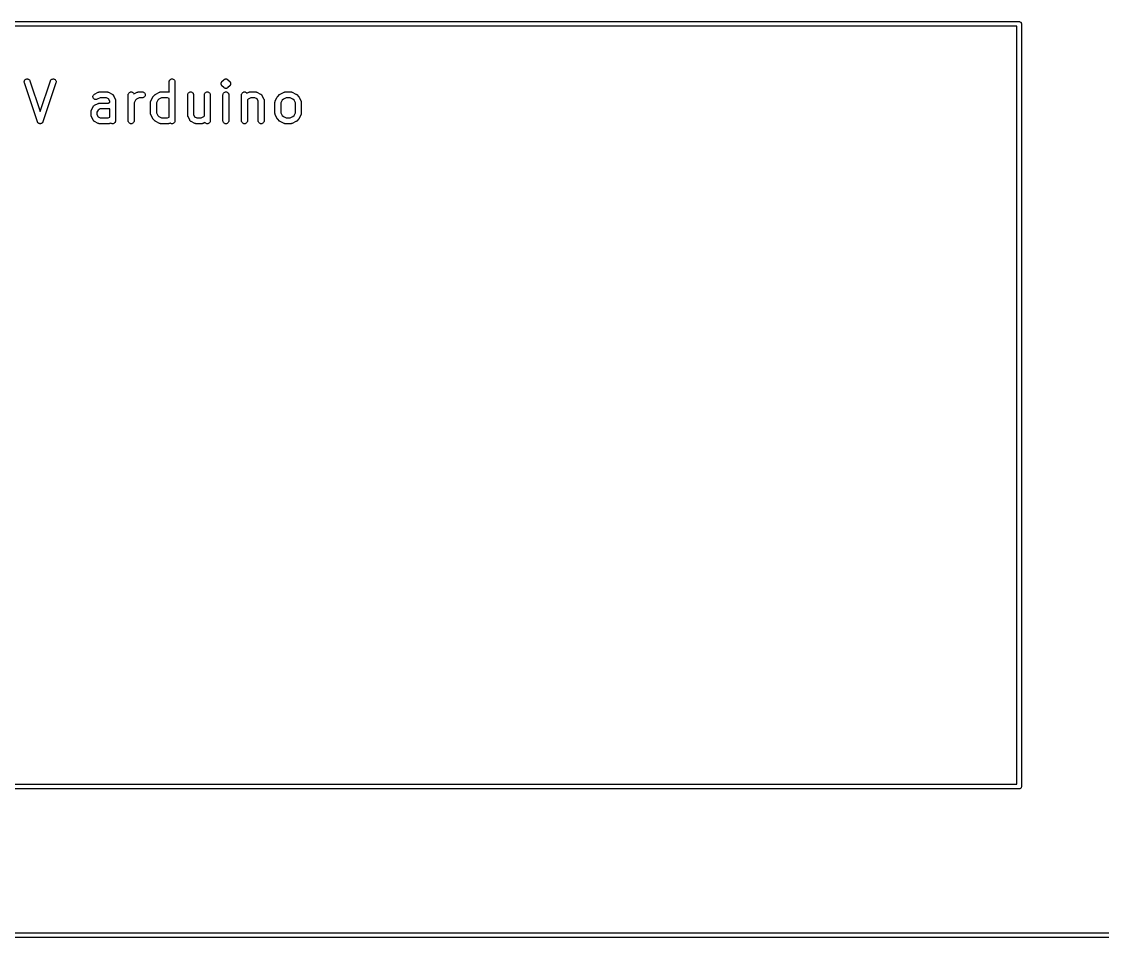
# Model space of a CAD drawing. Extents: x 42 to 158, y -102 to -39.
# Drawn here: x 69.17 to 96.88, y -101.66 to -78.17 of the extents above; entities that cross this region are included whole.
import ezdxf

# ---------------------------------------------------------------- set-up
doc = ezdxf.new("R2010")
doc.units = 0
doc.header["$MEASUREMENT"] = 0
doc.layers.add('BLACK', color=7, linetype='CONTINUOUS')

msp = doc.modelspace()

# ---------------------------------------------------------------- linework, layer by layer
at = {"layer": 'BLACK', "linetype": 'CONTINUOUS'}
for p, q in [((52.3269, -78.172), (94.7391, -78.172)), ((94.682, -78.292), (52.384, -78.292)), ((94.682, -97.73), (94.682, -78.292)), ((94.7391, -78.172), (94.742, -78.1717)), ((94.742, -78.1717), (94.7449, -78.172)), ((94.7449, -78.172), (94.7538, -78.1729)), ((94.7538, -78.1729), (94.7651, -78.1763)), ((94.7651, -78.1763), (94.7755, -78.1819)), ((94.7755, -78.1819), (94.7846, -78.1894)), ((94.7846, -78.1894), (94.7921, -78.1985)), ((94.7921, -78.1985), (94.7977, -78.2089)), ((94.7977, -78.2089), (94.8011, -78.2202)), ((94.8011, -78.2202), (94.8023, -78.232)), ((94.8023, -78.232), (94.802, -78.2349)), ((94.802, -78.2349), (94.802, -97.7871)), ((69.2358, -79.7101), (69.2385, -79.6958)), ((69.236, -79.7248), (69.2358, -79.7101)), ((69.2391, -79.7391), (69.236, -79.7248)), ((69.2385, -79.6958), (69.2438, -79.6821)), ((69.2394, -79.7401), (69.2391, -79.7391)), ((69.5728, -80.7401), (69.2394, -79.7401)), ((69.2438, -79.6821), (69.2518, -79.6698)), ((69.2518, -79.6698), (69.2619, -79.6593)), ((69.2619, -79.6593), (69.2739, -79.6509)), ((69.2739, -79.6509), (69.2874, -79.6451)), ((69.2874, -79.6451), (69.3016, -79.6419)), ((69.3016, -79.6419), (69.3163, -79.6416)), ((69.3163, -79.6416), (69.3307, -79.6441)), ((69.3307, -79.6441), (69.3443, -79.6494)), ((69.3443, -79.6494), (69.3567, -79.6573)), ((69.3567, -79.6573), (69.3673, -79.6673)), ((69.3673, -79.6673), (69.3758, -79.6793)), ((69.3758, -79.6793), (69.3817, -79.6927)), ((69.3817, -79.6927), (69.6439, -80.4792)), ((69.6439, -80.4792), (69.9061, -79.6927)), ((70.0484, -79.7401), (69.7151, -80.7401)), ((69.9061, -79.6927), (69.9064, -79.6917)), ((69.9064, -79.6917), (69.9126, -79.6784)), ((69.9126, -79.6784), (69.9212, -79.6666)), ((69.9212, -79.6666), (69.9319, -79.6566)), ((69.9319, -79.6566), (69.9444, -79.649)), ((69.9444, -79.649), (69.9581, -79.6439)), ((69.9581, -79.6439), (69.9726, -79.6415)), ((69.9726, -79.6415), (69.9872, -79.642)), ((69.9872, -79.642), (70.0015, -79.6454)), ((70.0015, -79.6454), (70.0148, -79.6515)), ((70.0148, -79.6515), (70.0267, -79.66)), ((70.0267, -79.66), (70.0367, -79.6707)), ((70.0367, -79.6707), (70.0444, -79.6831)), ((70.0444, -79.6831), (70.0496, -79.6968)), ((70.0516, -79.7258), (70.0484, -79.7401)), ((70.0496, -79.6968), (70.0521, -79.7112)), ((70.0521, -79.7112), (70.0516, -79.7258)), ((72.9499, -79.7153), (72.9515, -79.7008)), ((72.9499, -79.7164), (72.9499, -79.7153)), ((72.9499, -79.9775), (72.9499, -79.7164)), ((72.9515, -79.7008), (72.9559, -79.6868)), ((72.9559, -79.6868), (72.963, -79.674)), ((72.963, -79.674), (72.9724, -79.6628)), ((72.9724, -79.6628), (72.9838, -79.6536)), ((72.9838, -79.6536), (72.9968, -79.6468)), ((72.9968, -79.6468), (73.0108, -79.6427)), ((73.0108, -79.6427), (73.0254, -79.6414)), ((73.0254, -79.6414), (73.0399, -79.6429)), ((73.0399, -79.6429), (73.0539, -79.6472)), ((73.0539, -79.6472), (73.0668, -79.6542)), ((73.0668, -79.6542), (73.0781, -79.6635)), ((73.0781, -79.6635), (73.0873, -79.6749)), ((73.0873, -79.6749), (73.0942, -79.6878)), ((73.0942, -79.6878), (73.0984, -79.7018)), ((73.0984, -79.7018), (73.0999, -79.7164)), ((73.0999, -79.7164), (73.0999, -80.7164)), ((74.2832, -79.7632), (74.284, -79.7562)), ((74.2832, -79.7635), (74.2832, -79.7632)), ((74.2832, -79.7637), (74.2832, -79.7635)), ((74.2839, -79.7707), (74.2832, -79.7637)), ((74.2845, -79.7778), (74.2839, -79.7707)), ((74.284, -79.7562), (74.2847, -79.7492)), ((74.2845, -79.7781), (74.2845, -79.7778)), ((74.2846, -79.7783), (74.2845, -79.7781)), ((74.2866, -79.785), (74.2846, -79.7783)), ((74.2847, -79.7489), (74.2848, -79.7487)), ((74.2847, -79.7492), (74.2847, -79.7489)), ((74.2848, -79.7487), (74.2869, -79.7419)), ((74.2886, -79.7919), (74.2866, -79.785)), ((74.2869, -79.7419), (74.2889, -79.7352)), ((74.2887, -79.7921), (74.2886, -79.7919)), ((74.2887, -79.7923), (74.2887, -79.7921)), ((74.292, -79.7986), (74.2887, -79.7923)), ((74.2889, -79.7352), (74.2891, -79.7349)), ((74.2891, -79.7349), (74.2892, -79.7347)), ((74.2892, -79.7347), (74.2925, -79.7285)), ((74.2953, -79.8048), (74.292, -79.7986)), ((74.2925, -79.7285), (74.2959, -79.7223)), ((74.2955, -79.8051), (74.2953, -79.8048)), ((74.2956, -79.8053), (74.2955, -79.8051)), ((74.3, -79.8108), (74.2956, -79.8053)), ((74.2959, -79.7223), (74.296, -79.7221)), ((74.296, -79.7221), (74.2962, -79.7218)), ((74.2962, -79.7218), (74.3007, -79.7164)), ((74.3007, -79.7164), (74.3052, -79.711)), ((74.3052, -79.711), (74.3528, -79.6633)), ((74.3528, -79.6633), (74.3531, -79.663)), ((74.3531, -79.663), (74.3531, -79.663)), ((74.3531, -79.663), (74.3532, -79.663)), ((74.3532, -79.663), (74.3533, -79.6628)), ((74.3533, -79.6628), (74.3535, -79.6626)), ((74.3533, -79.6628), (74.3533, -79.6628)), ((74.3533, -79.6628), (74.3533, -79.6628)), ((74.3535, -79.6626), (74.359, -79.6582)), ((74.359, -79.6582), (74.3645, -79.6538)), ((74.3645, -79.6538), (74.3646, -79.6537)), ((74.3646, -79.6537), (74.3647, -79.6536)), ((74.3647, -79.6536), (74.3649, -79.6536)), ((74.3649, -79.6536), (74.365, -79.6535)), ((74.365, -79.6535), (74.3712, -79.6503)), ((74.3712, -79.6503), (74.3775, -79.6469)), ((74.3775, -79.6469), (74.3776, -79.6469)), ((74.3776, -79.6469), (74.3777, -79.6468)), ((74.3777, -79.6468), (74.3778, -79.6468)), ((74.3778, -79.6468), (74.378, -79.6467)), ((74.378, -79.6467), (74.3848, -79.6448)), ((74.3848, -79.6448), (74.3915, -79.6428)), ((74.3915, -79.6428), (74.3916, -79.6427)), ((74.3916, -79.6427), (74.3918, -79.6427)), ((74.3918, -79.6427), (74.3919, -79.6427)), ((74.3919, -79.6427), (74.392, -79.6427)), ((74.392, -79.6427), (74.3991, -79.642)), ((74.3991, -79.642), (74.4061, -79.6414)), ((74.4061, -79.6414), (74.4062, -79.6414)), ((74.4062, -79.6414), (74.4063, -79.6414)), ((74.4063, -79.6414), (74.4065, -79.6414)), ((74.4065, -79.6414), (74.4066, -79.6414)), ((74.4066, -79.6414), (74.4136, -79.6421)), ((74.4136, -79.6421), (74.4206, -79.6429)), ((74.4206, -79.6429), (74.4208, -79.6429)), ((74.4208, -79.6429), (74.4209, -79.6429)), ((74.4209, -79.6429), (74.421, -79.643)), ((74.421, -79.643), (74.4211, -79.643)), ((74.4211, -79.643), (74.4279, -79.6451)), ((74.4279, -79.6451), (74.4346, -79.6471)), ((74.4346, -79.6471), (74.4347, -79.6472)), ((74.4347, -79.6472), (74.4349, -79.6472)), ((74.4349, -79.6472), (74.435, -79.6473)), ((74.435, -79.6473), (74.4351, -79.6473)), ((74.4351, -79.6473), (74.4413, -79.6507)), ((74.4413, -79.6507), (74.4475, -79.6541)), ((74.4475, -79.6541), (74.4476, -79.6541)), ((74.4476, -79.6541), (74.4477, -79.6542)), ((74.4477, -79.6542), (74.4478, -79.6543)), ((74.4478, -79.6543), (74.448, -79.6543)), ((74.448, -79.6543), (74.4534, -79.6589)), ((74.4534, -79.6589), (74.4588, -79.6633)), ((74.4588, -79.6633), (74.5065, -79.711)), ((74.5065, -79.711), (74.5068, -79.7113)), ((74.5068, -79.7113), (74.5068, -79.7113)), ((74.5068, -79.7113), (74.5068, -79.7113)), ((74.5068, -79.7113), (74.5072, -79.7117)), ((74.5072, -79.7117), (74.5116, -79.7173)), ((74.5155, -79.8062), (74.5109, -79.8116)), ((74.5116, -79.7173), (74.516, -79.7227)), ((74.5156, -79.8059), (74.5155, -79.8062)), ((74.5158, -79.8057), (74.5156, -79.8059)), ((74.5191, -79.7995), (74.5158, -79.8057)), ((74.516, -79.7227), (74.5162, -79.7229)), ((74.5162, -79.7229), (74.5163, -79.7232)), ((74.5163, -79.7232), (74.5196, -79.7295)), ((74.5225, -79.7933), (74.5191, -79.7995)), ((74.5196, -79.7295), (74.5229, -79.7357)), ((74.5227, -79.7928), (74.5225, -79.7931)), ((74.5225, -79.7931), (74.5225, -79.7933)), ((74.5247, -79.786), (74.5227, -79.7928)), ((74.5229, -79.7357), (74.5229, -79.7359)), ((74.5229, -79.7359), (74.5231, -79.7361)), ((74.5231, -79.7361), (74.5251, -79.743)), ((74.5268, -79.7793), (74.5247, -79.786)), ((74.5251, -79.743), (74.5271, -79.7497)), ((74.5269, -79.7791), (74.5268, -79.7793)), ((74.5277, -79.7717), (74.5269, -79.7788)), ((74.5269, -79.7788), (74.5269, -79.7791)), ((74.5271, -79.7497), (74.5271, -79.7499)), ((74.5271, -79.7499), (74.5271, -79.7502)), ((74.5271, -79.7502), (74.5278, -79.7572)), ((74.5284, -79.7648), (74.5277, -79.7717)), ((74.5278, -79.7572), (74.5284, -79.7643)), ((74.5284, -79.7643), (74.5284, -79.7645)), ((74.5284, -79.7645), (74.5284, -79.7648)), ((70.9981, -80.0876), (71.0014, -80.0734)), ((71.0014, -80.0734), (71.0074, -80.06)), ((71.0074, -80.06), (71.0159, -80.0481)), ((71.0159, -80.0481), (71.0265, -80.038)), ((71.0265, -80.038), (71.0389, -80.0303)), ((71.0389, -80.0303), (71.1342, -79.9826)), ((71.1342, -79.9826), (71.1351, -79.9822)), ((71.1351, -79.9822), (71.1372, -79.9814)), ((71.1372, -79.9814), (71.1391, -79.9804)), ((71.1391, -79.9804), (71.144, -79.9789)), ((71.144, -79.9789), (71.1489, -79.9771)), ((71.1489, -79.9771), (71.151, -79.9768)), ((71.151, -79.9768), (71.1531, -79.9761)), ((71.1531, -79.9761), (71.1583, -79.9756)), ((71.1583, -79.9756), (71.1633, -79.9748)), ((71.1633, -79.9748), (71.1655, -79.9749)), ((71.1655, -79.9749), (71.1677, -79.9747)), ((71.1677, -79.9747), (71.3582, -79.9747)), ((71.3582, -79.9747), (71.3592, -79.9747)), ((71.3592, -79.9747), (71.3614, -79.975)), ((71.3614, -79.975), (71.3636, -79.9749)), ((71.3636, -79.9749), (71.3687, -79.9758)), ((71.3687, -79.9758), (71.3738, -79.9764)), ((71.3738, -79.9764), (71.3759, -79.977)), ((71.3759, -79.977), (71.3781, -79.9774)), ((71.3781, -79.9774), (71.3829, -79.9792)), ((71.3829, -79.9792), (71.3877, -79.9808)), ((71.3877, -79.9808), (71.3897, -79.9818)), ((71.3897, -79.9818), (71.3917, -79.9826)), ((71.3917, -79.9826), (71.487, -80.0303)), ((71.487, -80.0303), (71.4879, -80.0307)), ((71.4879, -80.0307), (71.4893, -80.0316)), ((71.4893, -80.0316), (71.4907, -80.0323)), ((71.4907, -80.0323), (71.4954, -80.0356)), ((71.4954, -80.0356), (71.5002, -80.0387)), ((71.5002, -80.0387), (71.5013, -80.0398)), ((71.5013, -80.0398), (71.5027, -80.0408)), ((71.5027, -80.0408), (71.5066, -80.0449)), ((71.5066, -80.0449), (71.5107, -80.0489)), ((71.5107, -80.0489), (71.5116, -80.0502)), ((71.5116, -80.0502), (71.5127, -80.0514)), ((71.5127, -80.0514), (71.5158, -80.0562)), ((71.5158, -80.0562), (71.519, -80.0609)), ((71.519, -80.0609), (71.5196, -80.0624)), ((71.5196, -80.0624), (71.5205, -80.0638)), ((71.5205, -80.0638), (71.5681, -80.159)), ((71.9022, -80.0487), (71.9039, -80.0341)), ((71.9022, -80.0497), (71.9022, -80.0487)), ((71.9022, -80.7164), (71.9022, -80.0497)), ((71.9039, -80.0341), (71.9083, -80.0202)), ((71.9083, -80.0202), (71.9154, -80.0073)), ((71.9154, -80.0073), (71.9248, -79.9961)), ((71.9248, -79.9961), (71.9362, -79.987)), ((71.9362, -79.987), (71.9491, -79.9802)), ((71.9491, -79.9802), (71.9632, -79.976)), ((71.9632, -79.976), (71.9778, -79.9747)), ((71.9778, -79.9747), (71.9923, -79.9762)), ((71.9923, -79.9762), (72.0063, -79.9806)), ((72.0063, -79.9806), (72.0192, -79.9875)), ((72.0192, -79.9875), (72.0305, -79.9969)), ((72.0305, -79.9969), (72.0397, -80.0082)), ((72.0397, -80.0082), (72.0466, -80.0211)), ((72.0466, -80.0211), (72.048, -80.0257)), ((72.048, -80.0257), (72.1342, -79.9826)), ((72.1342, -79.9826), (72.1351, -79.9822)), ((72.1351, -79.9822), (72.1372, -79.9814)), ((72.1372, -79.9814), (72.1391, -79.9804)), ((72.1391, -79.9804), (72.144, -79.9789)), ((72.144, -79.9789), (72.1489, -79.9771)), ((72.1489, -79.9771), (72.151, -79.9768)), ((72.151, -79.9768), (72.1531, -79.9761)), ((72.1531, -79.9761), (72.1583, -79.9756)), ((72.1583, -79.9756), (72.1633, -79.9748)), ((72.1633, -79.9748), (72.1655, -79.9749)), ((72.1655, -79.9749), (72.1677, -79.9747)), ((72.1677, -79.9747), (72.263, -79.9747)), ((72.263, -79.9747), (72.264, -79.9747)), ((72.264, -79.9747), (72.2785, -79.9764)), ((72.2785, -79.9764), (72.2925, -79.9808)), ((72.2925, -79.9808), (72.3053, -79.9878)), ((72.3053, -79.9878), (72.3165, -79.9972)), ((72.3165, -79.9972), (72.3257, -80.0086)), ((72.3321, -80.0788), (72.3251, -80.0917)), ((72.3257, -80.0086), (72.3325, -80.0216)), ((72.3364, -80.0648), (72.3321, -80.0788)), ((72.3325, -80.0216), (72.3366, -80.0357)), ((72.3379, -80.0502), (72.3364, -80.0648)), ((72.3366, -80.0357), (72.3379, -80.0502)), ((72.5433, -80.0919), (72.5909, -80.0443)), ((72.5909, -80.0443), (72.5916, -80.0436)), ((72.5916, -80.0436), (72.5949, -80.0409)), ((72.5949, -80.0409), (72.598, -80.038)), ((72.598, -80.038), (72.6006, -80.0364)), ((72.6006, -80.0364), (72.6031, -80.0344)), ((72.6031, -80.0344), (72.6068, -80.0325)), ((72.6068, -80.0325), (72.6104, -80.0303)), ((72.6104, -80.0303), (72.7056, -79.9826)), ((72.7056, -79.9826), (72.7065, -79.9822)), ((72.7065, -79.9822), (72.7086, -79.9814)), ((72.7086, -79.9814), (72.7106, -79.9804)), ((72.7106, -79.9804), (72.7155, -79.9789)), ((72.7155, -79.9789), (72.7203, -79.9771)), ((72.7203, -79.9771), (72.7225, -79.9768)), ((72.7225, -79.9768), (72.7246, -79.9761)), ((72.7246, -79.9761), (72.7297, -79.9756)), ((72.7297, -79.9756), (72.7347, -79.9748)), ((72.7347, -79.9748), (72.7369, -79.9749)), ((72.7369, -79.9749), (72.7391, -79.9747)), ((72.7391, -79.9747), (72.9296, -79.9747)), ((72.9296, -79.9747), (72.9307, -79.9747)), ((72.9307, -79.9747), (72.9329, -79.975)), ((72.9329, -79.975), (72.9351, -79.9749)), ((72.9351, -79.9749), (72.9401, -79.9758)), ((72.9401, -79.9758), (72.9452, -79.9764)), ((72.9452, -79.9764), (72.9473, -79.977)), ((72.9473, -79.977), (72.9495, -79.9774)), ((72.9495, -79.9774), (72.9499, -79.9775)), ((73.426, -80.0497), (73.4261, -80.0487)), ((73.426, -80.5735), (73.426, -80.0497)), ((73.4261, -80.0487), (73.4277, -80.0341)), ((73.4277, -80.0341), (73.4321, -80.0202)), ((73.4321, -80.0202), (73.4392, -80.0073)), ((73.4392, -80.0073), (73.4486, -79.9961)), ((73.4486, -79.9961), (73.46, -79.987)), ((73.46, -79.987), (73.473, -79.9802)), ((73.473, -79.9802), (73.487, -79.976)), ((73.487, -79.976), (73.5016, -79.9747)), ((73.5016, -79.9747), (73.5161, -79.9762)), ((73.5161, -79.9762), (73.5301, -79.9806)), ((73.5301, -79.9806), (73.543, -79.9875)), ((73.543, -79.9875), (73.5543, -79.9969)), ((73.5543, -79.9969), (73.5635, -80.0082)), ((73.5635, -80.0082), (73.5704, -80.0211)), ((73.5704, -80.0211), (73.5746, -80.0351)), ((73.5746, -80.0351), (73.576, -80.0497)), ((73.576, -80.0497), (73.576, -80.5558)), ((73.8546, -80.0487), (73.8563, -80.0341)), ((73.8546, -80.0497), (73.8546, -80.0487)), ((73.8546, -80.5901), (73.8546, -80.0497)), ((73.8563, -80.0341), (73.8607, -80.0202)), ((73.8607, -80.0202), (73.8677, -80.0073)), ((73.8677, -80.0073), (73.8771, -79.9961)), ((73.8771, -79.9961), (73.8886, -79.987)), ((73.8886, -79.987), (73.9015, -79.9802)), ((73.9015, -79.9802), (73.9156, -79.976)), ((73.9156, -79.976), (73.9301, -79.9747)), ((73.9301, -79.9747), (73.9447, -79.9762)), ((73.9447, -79.9762), (73.9587, -79.9806)), ((73.9587, -79.9806), (73.9716, -79.9875)), ((73.9716, -79.9875), (73.9828, -79.9969)), ((73.9828, -79.9969), (73.9921, -80.0082)), ((73.9921, -80.0082), (73.999, -80.0211)), ((73.999, -80.0211), (74.0032, -80.0351)), ((74.0032, -80.0351), (74.0046, -80.0497)), ((74.0046, -80.0497), (74.0046, -80.7164)), ((74.3044, -79.8163), (74.3, -79.8108)), ((74.3048, -79.8166), (74.3044, -79.8163)), ((74.3048, -79.8167), (74.3048, -79.8166)), ((74.3052, -79.817), (74.3048, -79.8167)), ((74.3048, -79.8167), (74.3048, -79.8167)), ((74.3528, -79.8647), (74.3052, -79.817)), ((74.3308, -80.0487), (74.3324, -80.0341)), ((74.3308, -80.0497), (74.3308, -80.0487)), ((74.3308, -80.7164), (74.3308, -80.0497)), ((74.3324, -80.0341), (74.3369, -80.0202)), ((74.3369, -80.0202), (74.3439, -80.0073)), ((74.3439, -80.0073), (74.3533, -79.9961)), ((74.3582, -79.8691), (74.3528, -79.8647)), ((74.3533, -79.9961), (74.3647, -79.987)), ((74.3637, -79.8737), (74.3582, -79.8691)), ((74.3638, -79.8737), (74.3637, -79.8737)), ((74.3639, -79.8738), (74.3638, -79.8737)), ((74.364, -79.8739), (74.3639, -79.8738)), ((74.3641, -79.8739), (74.364, -79.8739)), ((74.3702, -79.8772), (74.3641, -79.8739)), ((74.3647, -79.987), (74.3777, -79.9802)), ((74.3765, -79.8807), (74.3702, -79.8772)), ((74.3766, -79.8807), (74.3765, -79.8807)), ((74.3767, -79.8808), (74.3766, -79.8807)), ((74.3769, -79.8808), (74.3767, -79.8808)), ((74.377, -79.8809), (74.3769, -79.8808)), ((74.3837, -79.8829), (74.377, -79.8809)), ((74.3777, -79.9802), (74.3918, -79.976)), ((74.3905, -79.885), (74.3837, -79.8829)), ((74.3906, -79.885), (74.3905, -79.885)), ((74.3907, -79.8851), (74.3906, -79.885)), ((74.3909, -79.8851), (74.3907, -79.8851)), ((74.391, -79.8851), (74.3909, -79.8851)), ((74.398, -79.8859), (74.391, -79.8851)), ((74.3918, -79.976), (74.4063, -79.9747)), ((74.405, -79.8866), (74.398, -79.8859)), ((74.4052, -79.8866), (74.405, -79.8866)), ((74.4053, -79.8866), (74.4052, -79.8866)), ((74.4054, -79.8866), (74.4053, -79.8866)), ((74.4055, -79.8866), (74.4054, -79.8866)), ((74.4125, -79.886), (74.4055, -79.8866)), ((74.4063, -79.9747), (74.4209, -79.9762)), ((74.4196, -79.8853), (74.4125, -79.886)), ((74.4197, -79.8853), (74.4196, -79.8853)), ((74.4199, -79.8853), (74.4197, -79.8853)), ((74.42, -79.8853), (74.4199, -79.8853)), ((74.4201, -79.8852), (74.42, -79.8853)), ((74.4268, -79.8833), (74.4201, -79.8852)), ((74.4209, -79.9762), (74.4349, -79.9806)), ((74.4337, -79.8813), (74.4268, -79.8833)), ((74.4338, -79.8812), (74.4337, -79.8813)), ((74.4339, -79.8812), (74.4338, -79.8812)), ((74.434, -79.8811), (74.4339, -79.8812)), ((74.4341, -79.8811), (74.434, -79.8811)), ((74.4403, -79.8778), (74.4341, -79.8811)), ((74.4349, -79.9806), (74.4477, -79.9875)), ((74.4467, -79.8745), (74.4403, -79.8778)), ((74.4468, -79.8744), (74.4467, -79.8745)), ((74.4469, -79.8744), (74.4468, -79.8744)), ((74.447, -79.8743), (74.4469, -79.8744)), ((74.4471, -79.8742), (74.447, -79.8743)), ((74.4525, -79.8698), (74.4471, -79.8742)), ((74.4477, -79.9875), (74.459, -79.9969)), ((74.4581, -79.8654), (74.4525, -79.8698)), ((74.4583, -79.8652), (74.4581, -79.8654)), ((74.4585, -79.865), (74.4583, -79.8652)), ((74.4583, -79.8652), (74.4583, -79.8652)), ((74.4583, -79.8652), (74.4583, -79.8652)), ((74.4588, -79.8647), (74.4585, -79.865)), ((74.4585, -79.865), (74.4585, -79.865)), ((74.4585, -79.865), (74.4585, -79.865)), ((74.5065, -79.817), (74.4588, -79.8647)), ((74.459, -79.9969), (74.4683, -80.0082)), ((74.4683, -80.0082), (74.4751, -80.0211)), ((74.4751, -80.0211), (74.4794, -80.0351)), ((74.4794, -80.0351), (74.4808, -80.0497)), ((74.4808, -80.0497), (74.4808, -80.7164)), ((74.5109, -79.8116), (74.5065, -79.817)), ((74.807, -80.0487), (74.8086, -80.0341)), ((74.807, -80.0497), (74.807, -80.0487)), ((74.807, -80.7164), (74.807, -80.0497)), ((74.8086, -80.0341), (74.8131, -80.0202)), ((74.8131, -80.0202), (74.8201, -80.0073)), ((74.8201, -80.0073), (74.8295, -79.9961)), ((74.8295, -79.9961), (74.8409, -79.987)), ((74.8409, -79.987), (74.8539, -79.9802)), ((74.8539, -79.9802), (74.8679, -79.976)), ((74.8679, -79.976), (74.8825, -79.9747)), ((74.8825, -79.9747), (74.8971, -79.9762)), ((74.8971, -79.9762), (74.9111, -79.9806)), ((74.9111, -79.9806), (74.9239, -79.9875)), ((74.9239, -79.9875), (74.9352, -79.9969)), ((74.9352, -79.9969), (74.9432, -80.0067)), ((74.9432, -80.0067), (74.9913, -79.9826)), ((74.9913, -79.9826), (74.9923, -79.9822)), ((74.9923, -79.9822), (74.9943, -79.9814)), ((74.9943, -79.9814), (74.9963, -79.9804)), ((74.9963, -79.9804), (75.0012, -79.9789)), ((75.0012, -79.9789), (75.006, -79.9771)), ((75.006, -79.9771), (75.0082, -79.9768)), ((75.0082, -79.9768), (75.0103, -79.9761)), ((75.0103, -79.9761), (75.0154, -79.9756)), ((75.0154, -79.9756), (75.0205, -79.9748)), ((75.0205, -79.9748), (75.0227, -79.9749)), ((75.0227, -79.9749), (75.0249, -79.9747)), ((75.0249, -79.9747), (75.1677, -79.9747)), ((75.1677, -79.9747), (75.1688, -79.9747)), ((75.1688, -79.9747), (75.171, -79.975)), ((75.171, -79.975), (75.1732, -79.9749)), ((75.1732, -79.9749), (75.1782, -79.9758)), ((75.1782, -79.9758), (75.1833, -79.9764)), ((75.1833, -79.9764), (75.1854, -79.977)), ((75.1854, -79.977), (75.1876, -79.9774)), ((75.1876, -79.9774), (75.1924, -79.9792)), ((75.1924, -79.9792), (75.1973, -79.9808)), ((75.1973, -79.9808), (75.1992, -79.9818)), ((75.1992, -79.9818), (75.2013, -79.9826)), ((75.2013, -79.9826), (75.2965, -80.0303)), ((75.2965, -80.0303), (75.2974, -80.0307)), ((75.2974, -80.0307), (75.2988, -80.0316)), ((75.2988, -80.0316), (75.3003, -80.0323)), ((75.3003, -80.0323), (75.3049, -80.0356)), ((75.3049, -80.0356), (75.3097, -80.0387)), ((75.3097, -80.0387), (75.3109, -80.0398)), ((75.3109, -80.0398), (75.3122, -80.0408)), ((75.3122, -80.0408), (75.3161, -80.0449)), ((75.3161, -80.0449), (75.3202, -80.0489)), ((75.3202, -80.0489), (75.3211, -80.0502)), ((75.3211, -80.0502), (75.3222, -80.0514)), ((75.3222, -80.0514), (75.3253, -80.0562)), ((75.3253, -80.0562), (75.3285, -80.0609)), ((75.3285, -80.0609), (75.3292, -80.0624)), ((75.3292, -80.0624), (75.33, -80.0638)), ((75.33, -80.0638), (75.3777, -80.159)), ((75.7337, -80.0919), (75.7813, -80.0443)), ((75.7813, -80.0443), (75.7821, -80.0436)), ((75.7821, -80.0436), (75.7854, -80.0409)), ((75.7854, -80.0409), (75.7884, -80.038)), ((75.7884, -80.038), (75.7911, -80.0364)), ((75.7911, -80.0364), (75.7935, -80.0344)), ((75.7935, -80.0344), (75.7973, -80.0325)), ((75.7973, -80.0325), (75.8008, -80.0303)), ((75.8008, -80.0303), (75.8961, -79.9826)), ((75.8961, -79.9826), (75.897, -79.9822)), ((75.897, -79.9822), (75.8991, -79.9814)), ((75.8991, -79.9814), (75.901, -79.9804)), ((75.901, -79.9804), (75.906, -79.9789)), ((75.906, -79.9789), (75.9108, -79.9771)), ((75.9108, -79.9771), (75.9129, -79.9768)), ((75.9129, -79.9768), (75.9151, -79.9761)), ((75.9151, -79.9761), (75.9202, -79.9756)), ((75.9202, -79.9756), (75.9252, -79.9748)), ((75.9252, -79.9748), (75.9274, -79.9749)), ((75.9274, -79.9749), (75.9296, -79.9747)), ((75.9296, -79.9747), (76.0725, -79.9747)), ((76.0725, -79.9747), (76.0735, -79.9747)), ((76.0735, -79.9747), (76.0757, -79.975)), ((76.0757, -79.975), (76.0779, -79.9749)), ((76.0779, -79.9749), (76.083, -79.9758)), ((76.083, -79.9758), (76.0881, -79.9764)), ((76.0881, -79.9764), (76.0902, -79.977)), ((76.0902, -79.977), (76.0923, -79.9774)), ((76.0923, -79.9774), (76.0971, -79.9792)), ((76.0971, -79.9792), (76.102, -79.9808)), ((76.102, -79.9808), (76.104, -79.9818)), ((76.104, -79.9818), (76.106, -79.9826)), ((76.106, -79.9826), (76.2013, -80.0303)), ((76.2013, -80.0303), (76.2022, -80.0307)), ((76.2022, -80.0307), (76.2057, -80.033)), ((76.2057, -80.033), (76.2094, -80.035)), ((76.2094, -80.035), (76.2118, -80.037)), ((76.2118, -80.037), (76.2145, -80.0387)), ((76.2145, -80.0387), (76.2175, -80.0416)), ((76.2175, -80.0416), (76.2207, -80.0443)), ((76.2207, -80.0443), (76.2684, -80.0919)), ((70.9578, -80.4447), (71.0054, -80.3495)), ((70.9976, -80.1023), (70.9981, -80.0876)), ((71, -80.1167), (70.9976, -80.1023)), ((71.0052, -80.1304), (71, -80.1167)), ((71.0129, -80.1428), (71.0052, -80.1304)), ((71.0054, -80.3495), (71.0059, -80.3486)), ((71.0059, -80.3486), (71.0068, -80.3472)), ((71.0068, -80.3472), (71.0074, -80.3457)), ((71.0074, -80.3457), (71.0107, -80.3411)), ((71.0107, -80.3411), (71.0138, -80.3363)), ((71.0228, -80.1536), (71.0129, -80.1428)), ((71.0138, -80.3363), (71.015, -80.3351)), ((71.015, -80.3351), (71.0159, -80.3338)), ((71.0159, -80.3338), (71.0201, -80.3299)), ((71.0201, -80.3299), (71.024, -80.3258)), ((71.0347, -80.1621), (71.0228, -80.1536)), ((71.024, -80.3258), (71.0254, -80.3249)), ((71.0254, -80.3249), (71.0265, -80.3238)), ((71.0265, -80.3238), (71.0314, -80.3207)), ((71.0314, -80.3207), (71.0361, -80.3175)), ((71.048, -80.1682), (71.0347, -80.1621)), ((71.0361, -80.3175), (71.0376, -80.3168)), ((71.0376, -80.3168), (71.0389, -80.316)), ((71.0389, -80.316), (71.1342, -80.2683)), ((71.0623, -80.1716), (71.048, -80.1682)), ((71.0769, -80.1722), (71.0623, -80.1716)), ((71.0913, -80.1699), (71.0769, -80.1722)), ((71.1051, -80.1649), (71.0913, -80.1699)), ((71.106, -80.1644), (71.1051, -80.1649)), ((71.1854, -80.1247), (71.106, -80.1644)), ((71.1342, -80.2683), (71.1351, -80.2679)), ((71.1351, -80.2679), (71.1372, -80.2671)), ((71.1372, -80.2671), (71.1391, -80.2661)), ((71.1391, -80.2661), (71.144, -80.2646)), ((71.144, -80.2646), (71.1489, -80.2628)), ((71.1489, -80.2628), (71.151, -80.2625)), ((71.151, -80.2625), (71.1531, -80.2619)), ((71.1531, -80.2619), (71.1583, -80.2614)), ((71.1583, -80.2614), (71.1633, -80.2606)), ((71.1633, -80.2606), (71.1655, -80.2606)), ((71.1655, -80.2606), (71.1677, -80.2604)), ((71.1677, -80.2604), (71.3881, -80.2604)), ((71.3405, -80.1247), (71.1854, -80.1247)), ((71.3975, -80.1532), (71.3405, -80.1247)), ((71.3881, -80.2604), (71.426, -80.2415)), ((71.426, -80.2103), (71.3975, -80.1532)), ((71.426, -80.2415), (71.426, -80.2103)), ((71.5681, -80.159), (71.5686, -80.16)), ((71.5686, -80.16), (71.5694, -80.162)), ((71.5694, -80.162), (71.5704, -80.164)), ((71.5704, -80.164), (71.5719, -80.1689)), ((71.5719, -80.1689), (71.5736, -80.1737)), ((71.5736, -80.1737), (71.574, -80.1759)), ((71.574, -80.1759), (71.5746, -80.178)), ((71.5746, -80.178), (71.5751, -80.1831)), ((71.5751, -80.1831), (71.5759, -80.1882)), ((71.5759, -80.1882), (71.5758, -80.1904)), ((71.5758, -80.1904), (71.576, -80.1926)), ((71.576, -80.1926), (71.576, -80.7164)), ((72.0865, -80.1894), (72.0522, -80.2579)), ((72.0522, -80.2579), (72.0522, -80.7164)), ((72.1169, -80.159), (72.0865, -80.1894)), ((72.1854, -80.1247), (72.1169, -80.159)), ((72.263, -80.1247), (72.1854, -80.1247)), ((72.2775, -80.1233), (72.263, -80.1247)), ((72.2915, -80.1191), (72.2775, -80.1233)), ((72.3045, -80.1122), (72.2915, -80.1191)), ((72.3158, -80.1029), (72.3045, -80.1122)), ((72.3251, -80.0917), (72.3158, -80.1029)), ((72.4737, -80.2391), (72.4739, -80.2369)), ((72.4737, -80.2402), (72.4737, -80.2391)), ((72.4737, -80.5259), (72.4737, -80.2402)), ((72.4739, -80.2347), (72.4747, -80.2297)), ((72.4739, -80.2369), (72.4739, -80.2347)), ((72.4747, -80.2297), (72.4753, -80.2246)), ((72.4753, -80.2246), (72.476, -80.2225)), ((72.476, -80.2225), (72.4763, -80.2203)), ((72.4763, -80.2203), (72.4782, -80.2155)), ((72.4782, -80.2155), (72.4797, -80.2106)), ((72.4797, -80.2106), (72.4808, -80.2087)), ((72.4808, -80.2087), (72.4816, -80.2066)), ((72.4816, -80.2066), (72.5292, -80.1114)), ((72.5292, -80.1114), (72.5297, -80.1105)), ((72.5297, -80.1105), (72.532, -80.1069)), ((72.532, -80.1069), (72.534, -80.1032)), ((72.534, -80.1032), (72.5359, -80.1008)), ((72.5359, -80.1008), (72.5376, -80.0982)), ((72.5376, -80.0982), (72.5406, -80.0952)), ((72.5406, -80.0952), (72.5433, -80.0919)), ((72.6579, -80.1894), (72.6237, -80.2579)), ((72.6237, -80.2579), (72.6237, -80.5082)), ((72.6883, -80.159), (72.6579, -80.1894)), ((72.7568, -80.1247), (72.6883, -80.159)), ((72.9119, -80.1247), (72.7568, -80.1247)), ((72.9499, -80.1437), (72.9119, -80.1247)), ((72.9499, -80.6224), (72.9499, -80.1437)), ((74.974, -80.159), (74.957, -80.176)), ((74.957, -80.176), (74.957, -80.7164)), ((75.0426, -80.1247), (74.974, -80.159)), ((75.15, -80.1247), (75.0426, -80.1247)), ((75.207, -80.1532), (75.15, -80.1247)), ((75.2356, -80.2103), (75.207, -80.1532)), ((75.2356, -80.7164), (75.2356, -80.2103)), ((75.3777, -80.159), (75.3781, -80.16)), ((75.3781, -80.16), (75.3789, -80.162)), ((75.3789, -80.162), (75.3799, -80.164)), ((75.3799, -80.164), (75.3814, -80.1689)), ((75.3814, -80.1689), (75.3832, -80.1737)), ((75.3832, -80.1737), (75.3835, -80.1759)), ((75.3835, -80.1759), (75.3841, -80.178)), ((75.3841, -80.178), (75.3846, -80.1831)), ((75.3846, -80.1831), (75.3854, -80.1882)), ((75.3854, -80.1882), (75.3854, -80.1904)), ((75.3854, -80.1904), (75.3856, -80.1926)), ((75.3856, -80.1926), (75.3856, -80.7164)), ((75.6641, -80.2391), (75.6644, -80.2369)), ((75.6641, -80.2402), (75.6641, -80.2391)), ((75.6641, -80.5259), (75.6641, -80.2402)), ((75.6643, -80.2347), (75.6652, -80.2297)), ((75.6644, -80.2369), (75.6643, -80.2347)), ((75.6652, -80.2297), (75.6658, -80.2246)), ((75.6658, -80.2246), (75.6664, -80.2225)), ((75.6664, -80.2225), (75.6668, -80.2203)), ((75.6668, -80.2203), (75.6687, -80.2155)), ((75.6687, -80.2155), (75.6702, -80.2106)), ((75.6702, -80.2106), (75.6713, -80.2087)), ((75.6713, -80.2087), (75.6721, -80.2066)), ((75.6721, -80.2066), (75.7197, -80.1114)), ((75.7197, -80.1114), (75.7202, -80.1105)), ((75.7202, -80.1105), (75.7224, -80.1069)), ((75.7224, -80.1069), (75.7244, -80.1032)), ((75.7244, -80.1032), (75.7264, -80.1008)), ((75.7264, -80.1008), (75.7281, -80.0982)), ((75.7281, -80.0982), (75.7311, -80.0952)), ((75.7311, -80.0952), (75.7337, -80.0919)), ((75.8484, -80.1894), (75.8141, -80.2579)), ((75.8141, -80.2579), (75.8141, -80.5082)), ((75.8788, -80.159), (75.8484, -80.1894)), ((75.9473, -80.1247), (75.8788, -80.159)), ((76.0548, -80.1247), (75.9473, -80.1247)), ((76.1233, -80.159), (76.0548, -80.1247)), ((76.1537, -80.1894), (76.1233, -80.159)), ((76.188, -80.2579), (76.1537, -80.1894)), ((76.188, -80.5082), (76.188, -80.2579)), ((76.2684, -80.0919), (76.2691, -80.0927)), ((76.2691, -80.0927), (76.2717, -80.096)), ((76.2717, -80.096), (76.2746, -80.099)), ((76.2746, -80.099), (76.2763, -80.1017)), ((76.2763, -80.1017), (76.2782, -80.1041)), ((76.2782, -80.1041), (76.2802, -80.1078)), ((76.2802, -80.1078), (76.2824, -80.1114)), ((76.2824, -80.1114), (76.33, -80.2066)), ((76.33, -80.2066), (76.3305, -80.2076)), ((76.3305, -80.2076), (76.3313, -80.2097)), ((76.3313, -80.2097), (76.3323, -80.2116)), ((76.3323, -80.2116), (76.3338, -80.2165)), ((76.3338, -80.2165), (76.3355, -80.2213)), ((76.3355, -80.2213), (76.3359, -80.2235)), ((76.3359, -80.2235), (76.3365, -80.2256)), ((76.3365, -80.2256), (76.337, -80.2307)), ((76.337, -80.2307), (76.3378, -80.2358)), ((76.3378, -80.2358), (76.3377, -80.238)), ((76.3377, -80.238), (76.338, -80.2402)), ((76.338, -80.2402), (76.338, -80.5259)), ((70.9499, -80.4772), (70.9501, -80.475)), ((70.9499, -80.4783), (70.9499, -80.4772)), ((70.9499, -80.5735), (70.9499, -80.4783)), ((70.9501, -80.5757), (70.9499, -80.5735)), ((70.95, -80.5779), (70.9501, -80.5757)), ((70.9508, -80.583), (70.95, -80.5779)), ((70.9501, -80.4728), (70.9509, -80.4678)), ((70.9501, -80.475), (70.9501, -80.4728)), ((70.9513, -80.5881), (70.9508, -80.583)), ((70.9509, -80.4678), (70.9515, -80.4627)), ((70.9519, -80.5902), (70.9513, -80.5881)), ((70.9515, -80.4627), (70.9522, -80.4606)), ((70.9523, -80.5924), (70.9519, -80.5902)), ((70.9522, -80.4606), (70.9525, -80.4584)), ((70.954, -80.5972), (70.9523, -80.5924)), ((70.9525, -80.4584), (70.9544, -80.4536)), ((70.9555, -80.6021), (70.954, -80.5972)), ((70.9544, -80.4536), (70.9559, -80.4487)), ((70.9566, -80.6041), (70.9555, -80.6021)), ((70.9559, -80.4487), (70.957, -80.4468)), ((70.9573, -80.6061), (70.9566, -80.6041)), ((70.957, -80.4468), (70.9578, -80.4447)), ((70.9578, -80.6071), (70.9573, -80.6061)), ((71.0054, -80.7023), (70.9578, -80.6071)), ((71.1284, -80.4389), (71.0999, -80.496)), ((71.0999, -80.496), (71.0999, -80.5558)), ((71.0999, -80.5558), (71.1284, -80.6129)), ((71.1854, -80.4104), (71.1284, -80.4389)), ((71.1284, -80.6129), (71.1854, -80.6414)), ((71.4058, -80.4104), (71.1854, -80.4104)), ((71.3881, -80.6414), (71.426, -80.6224)), ((71.408, -80.4102), (71.4058, -80.4104)), ((71.4102, -80.4103), (71.408, -80.4102)), ((71.4153, -80.4095), (71.4102, -80.4103)), ((71.4204, -80.409), (71.4153, -80.4095)), ((71.4225, -80.4084), (71.4204, -80.409)), ((71.4247, -80.408), (71.4225, -80.4084)), ((71.426, -80.4075), (71.4247, -80.408)), ((71.426, -80.6224), (71.426, -80.4075)), ((72.4739, -80.5281), (72.4737, -80.5259)), ((72.4738, -80.5303), (72.4739, -80.5281)), ((72.4746, -80.5354), (72.4738, -80.5303)), ((72.4751, -80.5405), (72.4746, -80.5354)), ((72.4757, -80.5426), (72.4751, -80.5405)), ((72.4761, -80.5448), (72.4757, -80.5426)), ((72.4778, -80.5496), (72.4761, -80.5448)), ((72.4793, -80.5545), (72.4778, -80.5496)), ((72.4804, -80.5564), (72.4793, -80.5545)), ((72.4811, -80.5585), (72.4804, -80.5564)), ((72.4816, -80.5594), (72.4811, -80.5585)), ((72.5292, -80.6547), (72.4816, -80.5594)), ((72.6237, -80.5082), (72.6579, -80.5767)), ((72.6579, -80.5767), (72.6883, -80.6071)), ((72.6883, -80.6071), (72.7568, -80.6414)), ((72.9119, -80.6414), (72.9499, -80.6224)), ((73.4263, -80.5757), (73.426, -80.5735)), ((73.4262, -80.5779), (73.4263, -80.5757)), ((73.427, -80.583), (73.4262, -80.5779)), ((73.4275, -80.5881), (73.427, -80.583)), ((73.4281, -80.5902), (73.4275, -80.5881)), ((73.4285, -80.5924), (73.4281, -80.5902)), ((73.4302, -80.5972), (73.4285, -80.5924)), ((73.4317, -80.6021), (73.4302, -80.5972)), ((73.4327, -80.6041), (73.4317, -80.6021)), ((73.4335, -80.6061), (73.4327, -80.6041)), ((73.434, -80.6071), (73.4335, -80.6061)), ((73.4816, -80.7023), (73.434, -80.6071)), ((73.576, -80.5558), (73.6046, -80.6129)), ((73.6046, -80.6129), (73.6616, -80.6414)), ((73.7691, -80.6414), (73.8376, -80.6071)), ((73.8376, -80.6071), (73.8546, -80.5901)), ((75.6644, -80.5281), (75.6641, -80.5259)), ((75.6643, -80.5303), (75.6644, -80.5281)), ((75.6651, -80.5354), (75.6643, -80.5303)), ((75.6656, -80.5405), (75.6651, -80.5354)), ((75.6662, -80.5426), (75.6656, -80.5405)), ((75.6666, -80.5448), (75.6662, -80.5426)), ((75.6683, -80.5496), (75.6666, -80.5448)), ((75.6698, -80.5545), (75.6683, -80.5496)), ((75.6708, -80.5564), (75.6698, -80.5545)), ((75.6716, -80.5585), (75.6708, -80.5564)), ((75.6721, -80.5594), (75.6716, -80.5585)), ((75.7197, -80.6547), (75.6721, -80.5594)), ((75.8141, -80.5082), (75.8484, -80.5767)), ((75.8484, -80.5767), (75.8788, -80.6071)), ((75.8788, -80.6071), (75.9473, -80.6414)), ((76.0548, -80.6414), (76.1233, -80.6071)), ((76.1233, -80.6071), (76.1537, -80.5767)), ((76.1537, -80.5767), (76.188, -80.5082)), ((76.33, -80.5594), (76.2824, -80.6547)), ((76.3308, -80.5574), (76.33, -80.5594)), ((76.3319, -80.5554), (76.3308, -80.5574)), ((76.3334, -80.5506), (76.3319, -80.5554)), ((76.3353, -80.5458), (76.3334, -80.5506)), ((76.3356, -80.5436), (76.3353, -80.5458)), ((76.3363, -80.5415), (76.3356, -80.5436)), ((76.3369, -80.5364), (76.3363, -80.5415)), ((76.3378, -80.5314), (76.3369, -80.5364)), ((76.3379, -80.527), (76.3377, -80.5291)), ((76.3377, -80.5291), (76.3378, -80.5314)), ((76.338, -80.5259), (76.3379, -80.527)), ((69.5749, -80.7448), (69.5728, -80.7401)), ((69.5767, -80.7497), (69.5749, -80.7448)), ((69.5778, -80.7515), (69.5767, -80.7497)), ((69.5787, -80.7535), (69.5778, -80.7515)), ((69.5817, -80.7577), (69.5787, -80.7535)), ((69.5845, -80.7621), (69.5817, -80.7577)), ((69.5859, -80.7637), (69.5845, -80.7621)), ((69.5872, -80.7654), (69.5859, -80.7637)), ((69.5909, -80.769), (69.5872, -80.7654)), ((69.5945, -80.7728), (69.5909, -80.769)), ((69.5962, -80.774), (69.5945, -80.7728)), ((69.5978, -80.7755), (69.5962, -80.774)), ((69.6021, -80.7783), (69.5978, -80.7755)), ((69.6064, -80.7813), (69.6021, -80.7783)), ((69.6083, -80.7822), (69.6064, -80.7813)), ((69.6101, -80.7833), (69.6083, -80.7822)), ((69.615, -80.7852), (69.6101, -80.7833)), ((69.6197, -80.7874), (69.615, -80.7852)), ((69.6218, -80.7879), (69.6197, -80.7874)), ((69.6238, -80.7886), (69.6218, -80.7879)), ((69.6289, -80.7895), (69.6238, -80.7886)), ((69.6339, -80.7907), (69.6289, -80.7895)), ((69.6361, -80.7908), (69.6339, -80.7907)), ((69.6382, -80.7912), (69.6361, -80.7908)), ((69.6434, -80.791), (69.6382, -80.7912)), ((69.6486, -80.7912), (69.6434, -80.791)), ((69.6507, -80.7909), (69.6486, -80.7912)), ((69.6528, -80.7908), (69.6507, -80.7909)), ((69.6579, -80.7897), (69.6528, -80.7908)), ((69.663, -80.7889), (69.6579, -80.7897)), ((69.665, -80.7882), (69.663, -80.7889)), ((69.6671, -80.7877), (69.665, -80.7882)), ((69.6719, -80.7856), (69.6671, -80.7877)), ((69.6767, -80.7838), (69.6719, -80.7856)), ((69.6786, -80.7827), (69.6767, -80.7838)), ((69.6805, -80.7818), (69.6786, -80.7827)), ((69.6848, -80.7789), (69.6805, -80.7818)), ((69.6892, -80.7761), (69.6848, -80.7789)), ((69.6908, -80.7747), (69.6892, -80.7761)), ((69.6925, -80.7735), (69.6908, -80.7747)), ((69.6961, -80.7697), (69.6925, -80.7735)), ((69.7, -80.7662), (69.6961, -80.7697)), ((69.7012, -80.7645), (69.7, -80.7662)), ((69.7027, -80.7629), (69.7012, -80.7645)), ((69.7055, -80.7586), (69.7027, -80.7629)), ((69.7086, -80.7544), (69.7055, -80.7586)), ((69.7095, -80.7524), (69.7086, -80.7544)), ((69.7106, -80.7506), (69.7095, -80.7524)), ((69.7125, -80.7458), (69.7106, -80.7506)), ((69.7147, -80.7411), (69.7125, -80.7458)), ((69.7151, -80.7401), (69.7147, -80.7411)), ((71.0063, -80.7037), (71.0054, -80.7023)), ((71.0069, -80.7052), (71.0063, -80.7037)), ((71.0101, -80.7099), (71.0069, -80.7052)), ((71.0132, -80.7147), (71.0101, -80.7099)), ((71.0143, -80.7159), (71.0132, -80.7147)), ((71.0152, -80.7172), (71.0143, -80.7159)), ((71.0193, -80.7212), (71.0152, -80.7172)), ((71.0232, -80.7253), (71.0193, -80.7212)), ((71.0246, -80.7263), (71.0232, -80.7253)), ((71.0257, -80.7274), (71.0246, -80.7263)), ((71.0305, -80.7305), (71.0257, -80.7274)), ((71.0352, -80.7338), (71.0305, -80.7305)), ((71.0366, -80.7345), (71.0352, -80.7338)), ((71.038, -80.7354), (71.0366, -80.7345)), ((71.0389, -80.7358), (71.038, -80.7354)), ((71.1342, -80.7835), (71.0389, -80.7358)), ((71.1362, -80.7843), (71.1342, -80.7835)), ((71.1382, -80.7853), (71.1362, -80.7843)), ((71.143, -80.7869), (71.1382, -80.7853)), ((71.1478, -80.7887), (71.143, -80.7869)), ((71.15, -80.7891), (71.1478, -80.7887)), ((71.1521, -80.7897), (71.15, -80.7891)), ((71.1572, -80.7903), (71.1521, -80.7897)), ((71.1623, -80.7912), (71.1572, -80.7903)), ((71.1645, -80.7911), (71.1623, -80.7912)), ((71.1667, -80.7914), (71.1645, -80.7911)), ((71.1677, -80.7914), (71.1667, -80.7914)), ((71.4058, -80.7914), (71.1677, -80.7914)), ((71.1854, -80.6414), (71.3881, -80.6414)), ((71.408, -80.7912), (71.4058, -80.7914)), ((71.4102, -80.7913), (71.408, -80.7912)), ((71.4153, -80.7905), (71.4102, -80.7913)), ((71.4204, -80.79), (71.4153, -80.7905)), ((71.4225, -80.7893), (71.4204, -80.79)), ((71.4247, -80.789), (71.4225, -80.7893)), ((71.4295, -80.7872), (71.4247, -80.789)), ((71.4344, -80.7857), (71.4295, -80.7872)), ((71.4363, -80.7847), (71.4344, -80.7857)), ((71.4384, -80.7839), (71.4363, -80.7847)), ((71.4393, -80.7835), (71.4384, -80.7839)), ((71.4554, -80.7755), (71.4393, -80.7835)), ((71.4591, -80.7786), (71.4554, -80.7755)), ((71.472, -80.7855), (71.4591, -80.7786)), ((71.486, -80.7898), (71.472, -80.7855)), ((71.5005, -80.7914), (71.486, -80.7898)), ((71.5151, -80.7901), (71.5005, -80.7914)), ((71.5291, -80.7859), (71.5151, -80.7901)), ((71.5421, -80.7791), (71.5291, -80.7859)), ((71.5535, -80.77), (71.5421, -80.7791)), ((71.5629, -80.7588), (71.5535, -80.77)), ((71.57, -80.7459), (71.5629, -80.7588)), ((71.5744, -80.732), (71.57, -80.7459)), ((71.576, -80.7174), (71.5744, -80.732)), ((71.576, -80.7164), (71.576, -80.7174)), ((71.9037, -80.7309), (71.9022, -80.7164)), ((71.9079, -80.745), (71.9037, -80.7309)), ((71.9148, -80.7579), (71.9079, -80.745)), ((71.924, -80.7692), (71.9148, -80.7579)), ((71.9353, -80.7786), (71.924, -80.7692)), ((71.9482, -80.7855), (71.9353, -80.7786)), ((71.9622, -80.7898), (71.9482, -80.7855)), ((71.9767, -80.7914), (71.9622, -80.7898)), ((71.9913, -80.7901), (71.9767, -80.7914)), ((72.0053, -80.7859), (71.9913, -80.7901)), ((72.0183, -80.7791), (72.0053, -80.7859)), ((72.0297, -80.77), (72.0183, -80.7791)), ((72.0391, -80.7588), (72.0297, -80.77)), ((72.0462, -80.7459), (72.0391, -80.7588)), ((72.0506, -80.732), (72.0462, -80.7459)), ((72.0522, -80.7174), (72.0506, -80.732)), ((72.0522, -80.7164), (72.0522, -80.7174)), ((72.5314, -80.6583), (72.5292, -80.6547)), ((72.5334, -80.662), (72.5314, -80.6583)), ((72.5353, -80.6644), (72.5334, -80.662)), ((72.537, -80.6671), (72.5353, -80.6644)), ((72.5399, -80.6701), (72.537, -80.6671)), ((72.5425, -80.6734), (72.5399, -80.6701)), ((72.5433, -80.6742), (72.5425, -80.6734)), ((72.5909, -80.7218), (72.5433, -80.6742)), ((72.5941, -80.7245), (72.5909, -80.7218)), ((72.5971, -80.7274), (72.5941, -80.7245)), ((72.5998, -80.7291), (72.5971, -80.7274)), ((72.6022, -80.7311), (72.5998, -80.7291)), ((72.6059, -80.7331), (72.6022, -80.7311)), ((72.6094, -80.7354), (72.6059, -80.7331)), ((72.6104, -80.7358), (72.6094, -80.7354)), ((72.7056, -80.7835), (72.6104, -80.7358)), ((72.7077, -80.7843), (72.7056, -80.7835)), ((72.7096, -80.7853), (72.7077, -80.7843)), ((72.7145, -80.7869), (72.7096, -80.7853)), ((72.7193, -80.7887), (72.7145, -80.7869)), ((72.7215, -80.7891), (72.7193, -80.7887)), ((72.7235, -80.7897), (72.7215, -80.7891)), ((72.7286, -80.7903), (72.7235, -80.7897)), ((72.7337, -80.7912), (72.7286, -80.7903)), ((72.7359, -80.7911), (72.7337, -80.7912)), ((72.7381, -80.7914), (72.7359, -80.7911)), ((72.7391, -80.7914), (72.7381, -80.7914)), ((72.9296, -80.7914), (72.7391, -80.7914)), ((72.7568, -80.6414), (72.9119, -80.6414)), ((72.9318, -80.7912), (72.9296, -80.7914)), ((72.934, -80.7913), (72.9318, -80.7912)), ((72.9391, -80.7905), (72.934, -80.7913)), ((72.9442, -80.79), (72.9391, -80.7905)), ((72.9463, -80.7893), (72.9442, -80.79)), ((72.9485, -80.789), (72.9463, -80.7893)), ((72.9533, -80.7872), (72.9485, -80.789)), ((72.9582, -80.7857), (72.9533, -80.7872)), ((72.9601, -80.7847), (72.9582, -80.7857)), ((72.9622, -80.7839), (72.9601, -80.7847)), ((72.9632, -80.7835), (72.9622, -80.7839)), ((72.9792, -80.7755), (72.9632, -80.7835)), ((72.9829, -80.7786), (72.9792, -80.7755)), ((72.9958, -80.7855), (72.9829, -80.7786)), ((73.0098, -80.7898), (72.9958, -80.7855)), ((73.0243, -80.7914), (73.0098, -80.7898)), ((73.0389, -80.7901), (73.0243, -80.7914)), ((73.053, -80.7859), (73.0389, -80.7901)), ((73.0659, -80.7791), (73.053, -80.7859)), ((73.0773, -80.77), (73.0659, -80.7791)), ((73.0867, -80.7588), (73.0773, -80.77)), ((73.0938, -80.7459), (73.0867, -80.7588)), ((73.0982, -80.732), (73.0938, -80.7459)), ((73.0999, -80.7174), (73.0982, -80.732)), ((73.0999, -80.7164), (73.0999, -80.7174)), ((73.4824, -80.7037), (73.4816, -80.7023)), ((73.4831, -80.7052), (73.4824, -80.7037)), ((73.4863, -80.7099), (73.4831, -80.7052)), ((73.4894, -80.7147), (73.4863, -80.7099)), ((73.4905, -80.7159), (73.4894, -80.7147)), ((73.4914, -80.7172), (73.4905, -80.7159)), ((73.4955, -80.7212), (73.4914, -80.7172)), ((73.4994, -80.7253), (73.4955, -80.7212)), ((73.5007, -80.7263), (73.4994, -80.7253)), ((73.5019, -80.7274), (73.5007, -80.7263)), ((73.5067, -80.7305), (73.5019, -80.7274)), ((73.5114, -80.7338), (73.5067, -80.7305)), ((73.5128, -80.7345), (73.5114, -80.7338)), ((73.5142, -80.7354), (73.5128, -80.7345)), ((73.5151, -80.7358), (73.5142, -80.7354)), ((73.6104, -80.7835), (73.5151, -80.7358)), ((73.6124, -80.7843), (73.6104, -80.7835)), ((73.6144, -80.7853), (73.6124, -80.7843)), ((73.6192, -80.7869), (73.6144, -80.7853)), ((73.624, -80.7887), (73.6192, -80.7869)), ((73.6262, -80.7891), (73.624, -80.7887)), ((73.6283, -80.7897), (73.6262, -80.7891)), ((73.6334, -80.7903), (73.6283, -80.7897)), ((73.6385, -80.7912), (73.6334, -80.7903)), ((73.6407, -80.7911), (73.6385, -80.7912)), ((73.6429, -80.7914), (73.6407, -80.7911)), ((73.6439, -80.7914), (73.6429, -80.7914)), ((73.7868, -80.7914), (73.6439, -80.7914)), ((73.6616, -80.6414), (73.7691, -80.6414)), ((73.789, -80.7912), (73.7868, -80.7914)), ((73.7912, -80.7913), (73.789, -80.7912)), ((73.7962, -80.7905), (73.7912, -80.7913)), ((73.8013, -80.79), (73.7962, -80.7905)), ((73.8034, -80.7893), (73.8013, -80.79)), ((73.8056, -80.789), (73.8034, -80.7893)), ((73.8104, -80.7872), (73.8056, -80.789)), ((73.8153, -80.7857), (73.8104, -80.7872)), ((73.8173, -80.7847), (73.8153, -80.7857)), ((73.8194, -80.7839), (73.8173, -80.7847)), ((73.8203, -80.7835), (73.8194, -80.7839)), ((73.8684, -80.7594), (73.8203, -80.7835)), ((73.8764, -80.7692), (73.8684, -80.7594)), ((73.8877, -80.7786), (73.8764, -80.7692)), ((73.9006, -80.7855), (73.8877, -80.7786)), ((73.9145, -80.7898), (73.9006, -80.7855)), ((73.9291, -80.7914), (73.9145, -80.7898)), ((73.9437, -80.7901), (73.9291, -80.7914)), ((73.9577, -80.7859), (73.9437, -80.7901)), ((73.9707, -80.7791), (73.9577, -80.7859)), ((73.9821, -80.77), (73.9707, -80.7791)), ((73.9915, -80.7588), (73.9821, -80.77)), ((73.9986, -80.7459), (73.9915, -80.7588)), ((74.003, -80.732), (73.9986, -80.7459)), ((74.0046, -80.7174), (74.003, -80.732)), ((74.0046, -80.7164), (74.0046, -80.7174)), ((74.3322, -80.7309), (74.3308, -80.7164)), ((74.3365, -80.745), (74.3322, -80.7309)), ((74.3433, -80.7579), (74.3365, -80.745)), ((74.3526, -80.7692), (74.3433, -80.7579)), ((74.3639, -80.7786), (74.3526, -80.7692)), ((74.3767, -80.7855), (74.3639, -80.7786)), ((74.3907, -80.7898), (74.3767, -80.7855)), ((74.4053, -80.7914), (74.3907, -80.7898)), ((74.4199, -80.7901), (74.4053, -80.7914)), ((74.4339, -80.7859), (74.4199, -80.7901)), ((74.4469, -80.7791), (74.4339, -80.7859)), ((74.4583, -80.77), (74.4469, -80.7791)), ((74.4677, -80.7588), (74.4583, -80.77)), ((74.4747, -80.7459), (74.4677, -80.7588)), ((74.4792, -80.732), (74.4747, -80.7459)), ((74.4808, -80.7174), (74.4792, -80.732)), ((74.4808, -80.7164), (74.4808, -80.7174)), ((74.8084, -80.7309), (74.807, -80.7164)), ((74.8127, -80.745), (74.8084, -80.7309)), ((74.8195, -80.7579), (74.8127, -80.745)), ((74.8288, -80.7692), (74.8195, -80.7579)), ((74.8401, -80.7786), (74.8288, -80.7692)), ((74.8529, -80.7855), (74.8401, -80.7786)), ((74.8669, -80.7898), (74.8529, -80.7855)), ((74.8815, -80.7914), (74.8669, -80.7898)), ((74.8961, -80.7901), (74.8815, -80.7914)), ((74.9101, -80.7859), (74.8961, -80.7901)), ((74.9231, -80.7791), (74.9101, -80.7859)), ((74.9345, -80.77), (74.9231, -80.7791)), ((74.9439, -80.7588), (74.9345, -80.77)), ((74.9509, -80.7459), (74.9439, -80.7588)), ((74.9554, -80.732), (74.9509, -80.7459)), ((74.957, -80.7174), (74.9554, -80.732)), ((74.957, -80.7164), (74.957, -80.7174)), ((75.237, -80.7309), (75.2356, -80.7164)), ((75.2412, -80.745), (75.237, -80.7309)), ((75.2481, -80.7579), (75.2412, -80.745)), ((75.2574, -80.7692), (75.2481, -80.7579)), ((75.2686, -80.7786), (75.2574, -80.7692)), ((75.2815, -80.7855), (75.2686, -80.7786)), ((75.2955, -80.7898), (75.2815, -80.7855)), ((75.31, -80.7914), (75.2955, -80.7898)), ((75.3246, -80.7901), (75.31, -80.7914)), ((75.3387, -80.7859), (75.3246, -80.7901)), ((75.3516, -80.7791), (75.3387, -80.7859)), ((75.363, -80.77), (75.3516, -80.7791)), ((75.3725, -80.7588), (75.363, -80.77)), ((75.3795, -80.7459), (75.3725, -80.7588)), ((75.3839, -80.732), (75.3795, -80.7459)), ((75.3856, -80.7174), (75.3839, -80.732)), ((75.3856, -80.7164), (75.3856, -80.7174)), ((75.7219, -80.6583), (75.7197, -80.6547)), ((75.7239, -80.662), (75.7219, -80.6583)), ((75.7258, -80.6644), (75.7239, -80.662)), ((75.7275, -80.6671), (75.7258, -80.6644)), ((75.7304, -80.6701), (75.7275, -80.6671)), ((75.733, -80.6734), (75.7304, -80.6701)), ((75.7337, -80.6742), (75.733, -80.6734)), ((75.7813, -80.7218), (75.7337, -80.6742)), ((75.7846, -80.7245), (75.7813, -80.7218)), ((75.7876, -80.7274), (75.7846, -80.7245)), ((75.7902, -80.7291), (75.7876, -80.7274)), ((75.7927, -80.7311), (75.7902, -80.7291)), ((75.7964, -80.7331), (75.7927, -80.7311)), ((75.7999, -80.7354), (75.7964, -80.7331)), ((75.8008, -80.7358), (75.7999, -80.7354)), ((75.8961, -80.7835), (75.8008, -80.7358)), ((75.8981, -80.7843), (75.8961, -80.7835)), ((75.9001, -80.7853), (75.8981, -80.7843)), ((75.905, -80.7869), (75.9001, -80.7853)), ((75.9097, -80.7887), (75.905, -80.7869)), ((75.9119, -80.7891), (75.9097, -80.7887)), ((75.914, -80.7897), (75.9119, -80.7891)), ((75.9191, -80.7903), (75.914, -80.7897)), ((75.9242, -80.7912), (75.9191, -80.7903)), ((75.9264, -80.7911), (75.9242, -80.7912)), ((75.9286, -80.7914), (75.9264, -80.7911)), ((75.9296, -80.7914), (75.9286, -80.7914)), ((76.0725, -80.7914), (75.9296, -80.7914)), ((75.9473, -80.6414), (76.0548, -80.6414)), ((76.0747, -80.7912), (76.0725, -80.7914)), ((76.0769, -80.7913), (76.0747, -80.7912)), ((76.0819, -80.7905), (76.0769, -80.7913)), ((76.087, -80.79), (76.0819, -80.7905)), ((76.0892, -80.7893), (76.087, -80.79)), ((76.0913, -80.789), (76.0892, -80.7893)), ((76.0961, -80.7872), (76.0913, -80.789)), ((76.1011, -80.7857), (76.0961, -80.7872)), ((76.103, -80.7847), (76.1011, -80.7857)), ((76.1051, -80.7839), (76.103, -80.7847)), ((76.106, -80.7835), (76.1051, -80.7839)), ((76.2013, -80.7358), (76.106, -80.7835)), ((76.2048, -80.7336), (76.2013, -80.7358)), ((76.2086, -80.7317), (76.2048, -80.7336)), ((76.211, -80.7297), (76.2086, -80.7317)), ((76.2136, -80.7281), (76.211, -80.7297)), ((76.2167, -80.7252), (76.2136, -80.7281)), ((76.22, -80.7225), (76.2167, -80.7252)), ((76.2207, -80.7218), (76.22, -80.7225)), ((76.2684, -80.6742), (76.2207, -80.7218)), ((76.271, -80.6709), (76.2684, -80.6742)), ((76.274, -80.6679), (76.271, -80.6709)), ((76.2757, -80.6653), (76.274, -80.6679)), ((76.2777, -80.6629), (76.2757, -80.6653)), ((76.2796, -80.6592), (76.2777, -80.6629)), ((76.2819, -80.6556), (76.2796, -80.6592)), ((76.2824, -80.6547), (76.2819, -80.6556)), ((52.6372, -97.73), (94.682, -97.73)), ((94.7977, -97.8131), (94.7921, -97.8235)), ((94.8011, -97.8018), (94.7977, -97.8131)), ((94.8023, -97.79), (94.8011, -97.8018)), ((94.802, -97.7871), (94.8023, -97.79)), ((94.7391, -97.85), (52.5813, -97.85)), ((94.742, -97.8503), (94.7391, -97.85)), ((94.7449, -97.85), (94.742, -97.8503)), ((94.7538, -97.8491), (94.7449, -97.85)), ((94.7449, -97.85), (94.7449, -97.85)), ((94.7651, -97.8457), (94.7538, -97.8491)), ((94.7755, -97.8401), (94.7651, -97.8457)), ((94.7846, -97.8326), (94.7755, -97.8401)), ((94.7921, -97.8235), (94.7846, -97.8326)), ((158.239, -101.66), (41.6589, -101.66)), ((41.716, -101.54), (158.182, -101.54))]:
    msp.add_line(p, q, dxfattribs=at)

doc.saveas('drawing.dxf')
